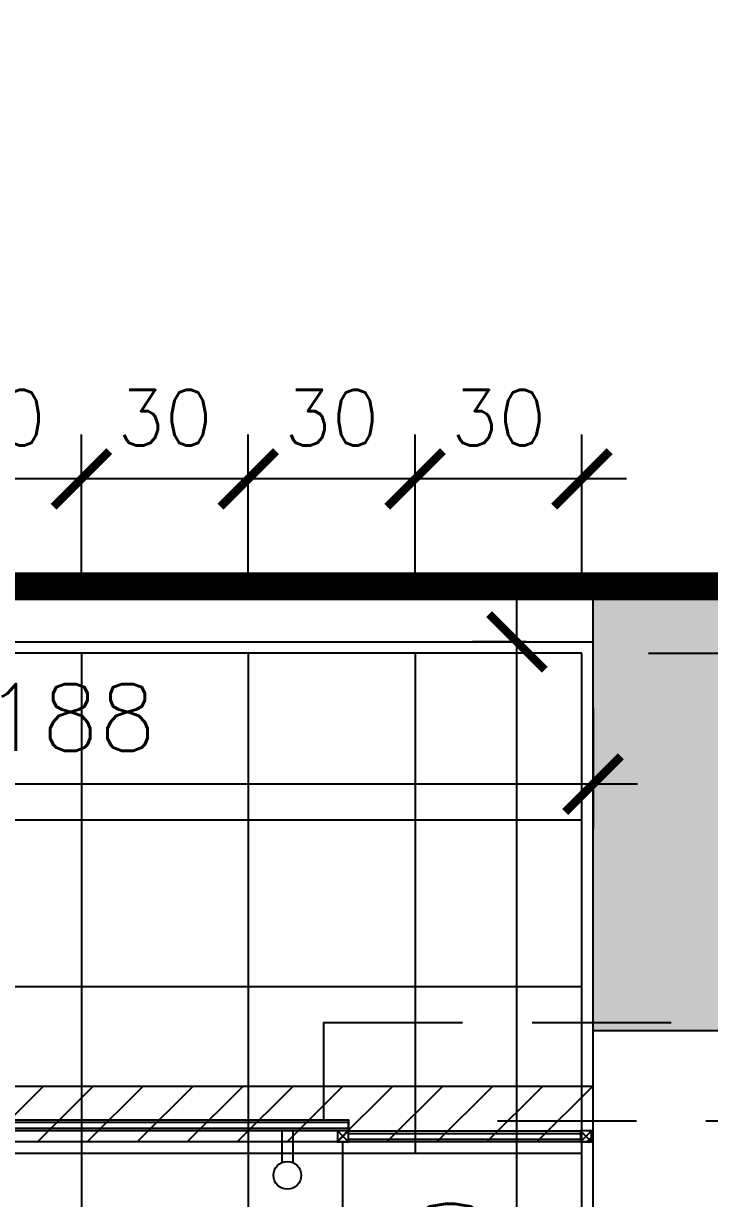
# Model space of a CAD drawing. Header units: centimetres. Extents: x -1797 to 2001, y -8788 to 1856.
# Drawn here: x -815.6 to -692.2, y -2099.9 to -1888.4 of the extents above; entities that cross this region are included whole.
import ezdxf
from ezdxf.xclip import XClip

# ---------------------------------------------------------------- set-up
doc = ezdxf.new("R2010")
doc.units = ezdxf.units.CM
doc.header["$LTSCALE"] = 100
doc.header["$MEASUREMENT"] = 0
doc.header["$XCLIPFRAME"] = 0
doc.header["$PDMODE"] = 35
doc.linetypes.add('HIDDEN', pattern=[0.375, 0.25, -0.125])
for name, color, linetype in [('A0-01 FLOOR PLANS$0$COUNTERS', 85, 'Continuous'), ('A0-01 FLOOR PLANS$0$DOOR', 1, 'Continuous'), ('A0-01 FLOOR PLANS$0$THRESHOLD', 8, 'Continuous'), ('A0-01 FLOOR PLANS$0$TILE', 252, 'Continuous'), ('A0-01 FLOOR PLANS$0$WALL-01', 7, 'Continuous'), ('A0-01 FLOOR PLANS$0$WINDOW', 1, 'Continuous'), ('DIM', 1, 'Continuous'), ('HIDDEN -03', 8, 'HIDDEN'), ('ID_Flooring_01', 123, 'Continuous'), ('ID_Flooring_02', 127, 'Continuous'), ('WALL-01', 7, 'Continuous'), ('XREF GF COL$0$COLUMN', 6, 'Continuous'), ('XREF GF COL$0$COLUMN HATCH', 201, 'Continuous')]:
    doc.layers.add(name, color=color, linetype=linetype)
doc.styles.add('22', font='romans.shx')
doc.styles.add('ISO', font='isocp2.shx', dxfattribs={"width": 0.8})
doc.dimstyles.new('100', dxfattribs={"dimtxt": 15, "dimasz": 10, "dimexe": 8, "dimexo": 12, "dimgap": 6, "dimtad": 1, "dimdec": 0, "dimzin": 0, "dimdsep": 46, "dimtxsty": '22', "dimblk": 'ARCHTICK', "dimcen": 30, "dimdle": 8, "dimclrd": 1, "dimclre": 1, "dimclrt": 2, "dimadec": 0, "dimazin": 0, "dimtfac": 1, "dimtdec": 0, "dimtmove": 2, "dimatfit": 3, "dimldrblk": 'OBLIQUE', "dimfxl": 100, "dimtolj": 1, "dimtzin": 0, "dimarcsym": 0})
doc.dimstyles.new('DIM DET', dxfattribs={"dimtxt": 0.05, "dimasz": 0.025, "dimexe": 0.025, "dimexo": 0.025, "dimgap": 0.025, "dimtad": 1, "dimzin": 0, "dimdsep": 46, "dimtxsty": 'ISO', "dimblk": 'ARCHTICK', "dimcen": 0.1, "dimdle": 0.025, "dimclrd": 15, "dimclre": 15, "dimclrt": 2, "dimadec": 0, "dimazin": 0, "dimtfac": 1, "dimtmove": 2, "dimatfit": 0, "dimldrblk": 'ARCHTICK', "dimfxl": 0.17, "dimtzin": 1, "dimarcsym": 0})

# ---------------------------------------------------------------- blocks, each defined once
blk = doc.blocks.new('XREF GF COL')
at = {"layer": 'XREF GF COL$0$COLUMN HATCH'}
blk.add_hatch(color=256, dxfattribs=at).paths.add_polyline_path([(-10714.7, 2198), (-10739.7, 2198), (-10739.7, 2118), (-10714.7, 2118)])
at = {"layer": 'XREF GF COL$0$COLUMN'}
blk.add_lwpolyline([(-10739.7, 2198), (-10714.7, 2198), (-10714.7, 2118), (-10739.7, 2118)], close=True, dxfattribs=at)
blk = doc.blocks.new('A0-01 FLOOR PLANS')
at = {"layer": 'A0-01 FLOOR PLANS$0$THRESHOLD', "transparency": 33554687}
h = blk.add_hatch(dxfattribs=at)
h.set_pattern_fill('ANSI31', color=256, scale=2, angle=360)
h.set_pattern_definition([(45, (3340.114, -765.269), (-4.490128, 4.490128), [])])
h.paths.add_polyline_path([(-620, 2108), (-430, 2108), (-430, 2098), (-620, 2098)])
at = {"layer": 'A0-01 FLOOR PLANS$0$COUNTERS'}
blk.add_line((-475, 2045.24), (-475, 2098), dxfattribs=at)
at = {"layer": 'A0-01 FLOOR PLANS$0$DOOR'}
for p, q in [((-485.97, 2100), (-485.97, 2094.29)), ((-483.97, 2100), (-483.97, 2094.29)), ((-473.97, 2098), (-475.97, 2100)), ((-473.97, 2100), (-475.97, 2098)), ((-473.97, 2099.5), (-432.27, 2099.5)), ((-473.97, 2098.5), (-432.27, 2098.5)), ((-430.27, 2098), (-432.27, 2100)), ((-430.27, 2100), (-432.27, 2098))]:
    blk.add_line(p, q, dxfattribs=at)
blk.add_lwpolyline([(-475.97, 2100), (-553.97, 2100), (-553.97, 2102), (-473.97, 2102), (-473.97, 2100)], dxfattribs=at)
for points in [[(-473.97, 2100.5), (-473.97, 2101.5), (-553.97, 2101.5), (-553.97, 2100.5)], [(-475.97, 2100), (-475.97, 2098), (-473.97, 2098), (-473.97, 2100)], [(-473.97, 2100), (-432.27, 2100), (-432.27, 2098), (-473.97, 2098)], [(-432.27, 2100), (-432.27, 2098), (-430.27, 2098), (-430.27, 2100)]]:
    blk.add_lwpolyline(points, close=True, dxfattribs=at)
blk.add_circle((-484.97, 2092), 2.5, dxfattribs=at)
at = {"layer": 'A0-01 FLOOR PLANS$0$TILE', "color": 8}
for p, q in [((-430, 2108), (-620, 2108)), ((-430, 2098), (-620, 2098))]:
    blk.add_line(p, q, dxfattribs=at)
at = {"layer": 'A0-01 FLOOR PLANS$0$WALL-01'}
for p, q in [((-430, 2198), (-430, 2618)), ((-840, 2198), (-430, 2198)), ((-620, 2188), (-430, 2188)), ((-430, 2063), (-430, 2188))]:
    blk.add_line(p, q, dxfattribs=at)
at = {"layer": 'A0-01 FLOOR PLANS$0$WINDOW'}
blk.add_blockref('XREF GF COL', (10309.7, 0), dxfattribs=at)
blk = doc.blocks.new('_ARCHTICK')
at = {"color": 0, "linetype": 'ByBlock', "const_width": 0.15}
blk.add_lwpolyline([(-0.5, -0.5), (0.5, 0.5)], dxfattribs=at)
blk = doc.blocks.new('*D377')
at = {"layer": 'Defpoints', "color": 0, "transparency": 16777216}
for p in [(-726.84, -1999.68), (-713.15, -1999.68), (-713.15, -2229.68)]:
    blk.add_point(p, dxfattribs=at)
at = {"layer": 'WALL-01', "color": 1, "lineweight": -2, "transparency": 16777216}
for p, q in [((-726.84, -2237.68), (-726.84, -1991.68)), ((-725.15, -1999.68), (-734.84, -1999.68)), ((-725.15, -2229.68), (-734.84, -2229.68))]:
    blk.add_line(p, q, dxfattribs=at)
at = {"layer": 'WALL-01', "color": 1, "lineweight": -2, "transparency": 16777216, "xscale": 10, "yscale": 10, "zscale": 10}
for p, rotation in [((-726.84, -1999.68), 90), ((-726.84, -2229.68), 270)]:
    blk.add_blockref('_ARCHTICK', p, dxfattribs=dict(at, rotation=rotation))
at = {"layer": 'WALL-01', "color": 2, "transparency": 16777216, "insert": (-738.84, -2114.68), "char_height": 12, "attachment_point": 5, "rotation": 90, "style": '22'}
blk.add_mtext('\\A1;230', dxfattribs=at)
blk = doc.blocks.new('_OBLIQUE')
at = {"color": 0, "linetype": 'ByBlock'}
blk.add_line((-0.5, -0.5), (0.5, 0.5), dxfattribs=at)
blk = doc.blocks.new('*D378')
at = {"layer": 'Defpoints', "color": 0, "transparency": 16777216}
for p in [(-901.15, -1999.68), (-713.15, -1999.68), (-901.15, -2025.28)]:
    blk.add_point(p, dxfattribs=at)
at = {"layer": 'WALL-01', "color": 1, "lineweight": -2, "transparency": 16777216}
for p, q in [((-901.15, -2011.68), (-901.15, -2033.28)), ((-713.15, -2011.68), (-713.15, -2033.28)), ((-705.15, -2025.28), (-909.15, -2025.28))]:
    blk.add_line(p, q, dxfattribs=at)
at = {"layer": 'WALL-01', "color": 1, "lineweight": -2, "transparency": 16777216, "xscale": 10, "yscale": 10, "zscale": 10, "rotation": 180}
blk.add_blockref('_ARCHTICK', (-901.15, -2025.28), dxfattribs=at)
at = {"layer": 'WALL-01', "color": 1, "lineweight": -2, "transparency": 16777216, "xscale": 10, "yscale": 10, "zscale": 10}
blk.add_blockref('_ARCHTICK', (-713.15, -2025.28), dxfattribs=at)
at = {"layer": 'WALL-01', "color": 2, "transparency": 16777216, "insert": (-807.15, -2013.28), "char_height": 12, "attachment_point": 5, "style": '22'}
blk.add_mtext('\\A1;188', dxfattribs=at)
blk = doc.blocks.new('*D407')
at = {"layer": 'Defpoints', "color": 0, "transparency": 16777216}
for p in [(-745.15, -1970.34), (-745.15, -2001.68), (-715.15, -2001.68)]:
    blk.add_point(p, dxfattribs=at)
at = {"layer": 'DIM', "color": 1, "lineweight": -2, "transparency": 16777216}
for p, q in [((-745.15, -1989.68), (-745.15, -1962.34)), ((-715.15, -1989.68), (-715.15, -1962.34)), ((-707.15, -1970.34), (-753.15, -1970.34))]:
    blk.add_line(p, q, dxfattribs=at)
at = {"layer": 'DIM', "color": 1, "lineweight": -2, "transparency": 16777216, "xscale": 10, "yscale": 10, "zscale": 10, "rotation": 180}
blk.add_blockref('_ARCHTICK', (-745.15, -1970.34), dxfattribs=at)
at = {"layer": 'DIM', "color": 1, "lineweight": -2, "transparency": 16777216, "xscale": 10, "yscale": 10, "zscale": 10}
blk.add_blockref('_ARCHTICK', (-715.15, -1970.34), dxfattribs=at)
at = {"layer": 'DIM', "color": 2, "transparency": 16777216, "insert": (-730.15, -1959.34), "char_height": 10, "attachment_point": 5, "style": '22'}
blk.add_mtext('\\A1;30', dxfattribs=at)
blk = doc.blocks.new('*D408')
at = {"layer": 'Defpoints', "color": 0, "transparency": 16777216}
for p in [(-775.15, -1970.34), (-775.15, -2001.68), (-745.15, -2001.68)]:
    blk.add_point(p, dxfattribs=at)
at = {"layer": 'DIM', "color": 1, "lineweight": -2, "transparency": 16777216}
for p, q in [((-775.15, -1989.68), (-775.15, -1962.34)), ((-745.15, -1989.68), (-745.15, -1962.34)), ((-737.15, -1970.34), (-783.15, -1970.34))]:
    blk.add_line(p, q, dxfattribs=at)
at = {"layer": 'DIM', "color": 1, "lineweight": -2, "transparency": 16777216, "xscale": 10, "yscale": 10, "zscale": 10, "rotation": 180}
blk.add_blockref('_ARCHTICK', (-775.15, -1970.34), dxfattribs=at)
at = {"layer": 'DIM', "color": 1, "lineweight": -2, "transparency": 16777216, "xscale": 10, "yscale": 10, "zscale": 10}
blk.add_blockref('_ARCHTICK', (-745.15, -1970.34), dxfattribs=at)
at = {"layer": 'DIM', "color": 2, "transparency": 16777216, "insert": (-760.15, -1959.34), "char_height": 10, "attachment_point": 5, "style": '22'}
blk.add_mtext('\\A1;30', dxfattribs=at)
blk = doc.blocks.new('*D409')
at = {"layer": 'Defpoints', "color": 0, "transparency": 16777216}
for p in [(-805.15, -1970.34), (-805.15, -2001.68), (-775.15, -2001.68)]:
    blk.add_point(p, dxfattribs=at)
at = {"layer": 'DIM', "color": 1, "lineweight": -2, "transparency": 16777216}
for p, q in [((-805.15, -1989.68), (-805.15, -1962.34)), ((-775.15, -1989.68), (-775.15, -1962.34)), ((-767.15, -1970.34), (-813.15, -1970.34))]:
    blk.add_line(p, q, dxfattribs=at)
at = {"layer": 'DIM', "color": 1, "lineweight": -2, "transparency": 16777216, "xscale": 10, "yscale": 10, "zscale": 10, "rotation": 180}
blk.add_blockref('_ARCHTICK', (-805.15, -1970.34), dxfattribs=at)
at = {"layer": 'DIM', "color": 1, "lineweight": -2, "transparency": 16777216, "xscale": 10, "yscale": 10, "zscale": 10}
blk.add_blockref('_ARCHTICK', (-775.15, -1970.34), dxfattribs=at)
at = {"layer": 'DIM', "color": 2, "transparency": 16777216, "insert": (-790.15, -1959.34), "char_height": 10, "attachment_point": 5, "style": '22'}
blk.add_mtext('\\A1;30', dxfattribs=at)
blk = doc.blocks.new('*D410')
at = {"layer": 'Defpoints', "color": 0, "transparency": 16777216}
for p in [(-835.15, -1970.34), (-835.15, -2001.68), (-805.15, -2001.68)]:
    blk.add_point(p, dxfattribs=at)
at = {"layer": 'DIM', "color": 1, "lineweight": -2, "transparency": 16777216}
for p, q in [((-835.15, -1989.68), (-835.15, -1962.34)), ((-805.15, -1989.68), (-805.15, -1962.34)), ((-797.15, -1970.34), (-843.15, -1970.34))]:
    blk.add_line(p, q, dxfattribs=at)
at = {"layer": 'DIM', "color": 1, "lineweight": -2, "transparency": 16777216, "xscale": 10, "yscale": 10, "zscale": 10, "rotation": 180}
blk.add_blockref('_ARCHTICK', (-835.15, -1970.34), dxfattribs=at)
at = {"layer": 'DIM', "color": 1, "lineweight": -2, "transparency": 16777216, "xscale": 10, "yscale": 10, "zscale": 10}
blk.add_blockref('_ARCHTICK', (-805.15, -1970.34), dxfattribs=at)
at = {"layer": 'DIM', "color": 2, "transparency": 16777216, "insert": (-820.15, -1959.34), "char_height": 10, "attachment_point": 5, "style": '22'}
blk.add_mtext('\\A1;30', dxfattribs=at)
blk = doc.blocks.new('*D414')
at = {"layer": 'Defpoints', "color": 0, "transparency": 16777216}
for p in [(-715.15, -2001.68), (-691.01, -2079.68), (-654.23, -2079.68)]:
    blk.add_point(p, dxfattribs=at)
at = {"layer": 'DIM', "color": 1, "lineweight": -2, "transparency": 16777216}
for p, q in [((-654.23, -1993.68), (-654.23, -2087.68)), ((-703.15, -2001.68), (-646.23, -2001.68)), ((-679.01, -2079.68), (-646.23, -2079.68))]:
    blk.add_line(p, q, dxfattribs=at)
at = {"layer": 'DIM', "color": 1, "lineweight": -2, "transparency": 16777216, "xscale": 10, "yscale": 10, "zscale": 10}
for p, rotation in [((-654.23, -2001.68), 90), ((-654.23, -2079.68), 270)]:
    blk.add_blockref('_ARCHTICK', p, dxfattribs=dict(at, rotation=rotation))
at = {"layer": 'DIM', "color": 2, "transparency": 16777216, "insert": (-665.23, -2040.68), "char_height": 10, "attachment_point": 5, "rotation": 90, "style": '22'}
blk.add_mtext('\\A1;78', dxfattribs=at)

msp = doc.modelspace()

# ---------------------------------------------------------------- linework, layer by layer
at = {"layer": 'HIDDEN -03'}
msp.add_line((-761.62, -2068.17), (-761.62, -2085.68), dxfattribs=at)
at = {"layer": 'HIDDEN -03', "color": 6, "linetype": 'HIDDEN', "const_width": 5}
msp.add_lwpolyline([(-683.15, -1989.68), (-923.15, -1989.68), (-923.15, -2239.68), (-683.15, -2239.68)], close=True, dxfattribs=at)
at = {"layer": 'ID_Flooring_01'}
msp.add_lwpolyline([(-715.15, -2001.68), (-901.15, -2001.68), (-901.15, -2227.68), (-715.15, -2227.68)], close=True, dxfattribs=at)
at = {"layer": 'ID_Flooring_02'}
for p, q in [((-805.15, -2001.68), (-805.15, -2227.68)), ((-775.15, -2001.68), (-775.15, -2227.68)), ((-745.15, -2001.68), (-745.15, -2091.68)), ((-901.15, -2031.68), (-715.15, -2031.68)), ((-901.15, -2061.68), (-715.15, -2061.68)), ((-901.15, -2091.68), (-715.15, -2091.68))]:
    msp.add_line(p, q, dxfattribs=at)

# ---------------------------------------------------------------- block references
ref = msp.add_blockref('A0-01 FLOOR PLANS', (-283.15, -4187.68), dxfattribs=at)
XClip(ref).set_block_clipping_path([(-640, 1948), (-400, 2198)])

# ---------------------------------------------------------------- dimensions: what is measured, and where the dimension line sits
at = {"layer": 'DIM'}
for base, p1, p2, picture, middle in [((-835.15, -1970.34), (-805.15, -2001.68), (-835.15, -2001.68), '*D410', (-820.15, -1959.34)), ((-805.15, -1970.34), (-775.15, -2001.68), (-805.15, -2001.68), '*D409', (-790.15, -1959.34)), ((-775.15, -1970.34), (-745.15, -2001.68), (-775.15, -2001.68), '*D408', (-760.15, -1959.34)), ((-745.15, -1970.34), (-715.15, -2001.68), (-745.15, -2001.68), '*D407', (-730.15, -1959.34))]:
    dim = msp.add_linear_dim(base=base, p1=p1, p2=p2, dimstyle='100', override={"dimtxt": 10}, dxfattribs=at)
    dim.commit()
    dim.dimension.update_dxf_attribs({"geometry": picture, "text_midpoint": middle})
dim = msp.add_linear_dim(base=(-654.23, -2079.68), p1=(-715.15, -2001.68), p2=(-691.01, -2079.68), angle=90, dimstyle='100', override={"dimtxt": 10}, dxfattribs=at)
dim.commit()
dim.dimension.update_dxf_attribs({"geometry": '*D414', "text_midpoint": (-665.23, -2040.68)})
at = {"layer": 'WALL-01'}
dim = msp.add_linear_dim(base=(-726.84, -1999.68), p1=(-713.15, -2229.68), p2=(-713.15, -1999.68), angle=90, dimstyle='100', override={"dimtxt": 12, "dimfxl": 0.075}, dxfattribs=at)
dim.commit()
dim.dimension.update_dxf_attribs({"geometry": '*D377', "text_midpoint": (-738.84, -2114.68)})
dim = msp.add_linear_dim(base=(-901.15, -2025.28), p1=(-713.15, -1999.68), p2=(-901.15, -1999.68), dimstyle='100', override={"dimtxt": 12, "dimfxl": 0.075}, dxfattribs=at)
dim.commit()
dim.dimension.update_dxf_attribs({"geometry": '*D378', "text_midpoint": (-807.15, -2013.28)})

# ---------------------------------------------------------------- leaders
at = {"layer": 'HIDDEN -03'}
for points in [[(-761.62, -2068.17), (-557.09, -2068.17)], [(-730.34, -2085.86), (-557.09, -2085.86)]]:
    msp.add_leader(points, dimstyle='DIM DET', override={"dimasz": 0.04, "dimtad": 0, "dimclrd": 251, "dimldrblk": 'Dot', "dimfxl": 0.1}, dxfattribs=at)

doc.saveas('drawing.dxf')
